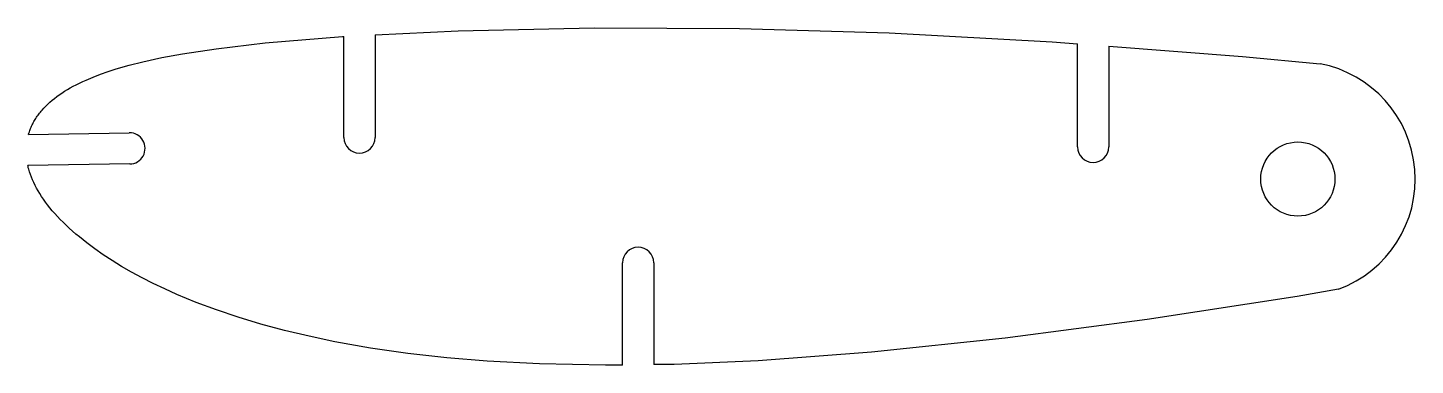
# Model space of a CAD drawing. Extents: x -51.7 to 20.5, y -8.7 to 8.8.
import ezdxf

# ---------------------------------------------------------------- set-up
doc = ezdxf.new("R2010")
doc.units = 0
doc.header["$MEASUREMENT"] = 0
doc.layers.add('VISIBLE', color=7, linetype='CONTINUOUS')

msp = doc.modelspace()

# ---------------------------------------------------------------- linework, layer by layer
at = {"layer": 'VISIBLE'}
for p, q in [((-29.266, 8.653), (-22.175, 8.805)), ((-22.175, 8.805), (-14.614, 8.767)), ((-14.614, 8.767), (-6.841, 8.533)), ((-41.857, 7.717), (-39.293, 8.018)), ((-39.293, 8.018), (-35.279, 8.35)), ((-35.279, 8.35), (-35.205, 8.354)), ((-35.205, 3.096), (-35.205, 8.354)), ((-33.585, 8.435), (-29.266, 8.653)), ((-33.585, 8.435), (-33.585, 3.096)), ((-6.841, 8.533), (1.638, 8.073)), ((1.638, 8.073), (2.966, 7.972)), ((2.966, 2.607), (2.966, 7.972)), ((-45.673, 7.034), (-44.669, 7.253)), ((-44.669, 7.253), (-43.596, 7.452)), ((-43.596, 7.452), (-41.857, 7.717)), ((4.586, 7.848), (11.541, 7.316)), ((4.586, 7.848), (4.586, 2.607)), ((11.541, 7.316), (15.585, 6.934)), ((-47.868, 6.389), (-47.466, 6.53)), ((-47.466, 6.53), (-47.045, 6.665)), ((-47.045, 6.665), (-46.378, 6.856)), ((-46.378, 6.856), (-45.673, 7.034)), ((-49.286, 5.762), (-49.126, 5.846)), ((-49.126, 5.846), (-48.961, 5.929)), ((-48.961, 5.929), (-48.791, 6.009)), ((-48.791, 6.009), (-48.617, 6.088)), ((-48.617, 6.088), (-48.252, 6.242)), ((-48.252, 6.242), (-47.868, 6.389)), ((-50.386, 5.033), (-50.266, 5.13)), ((-50.266, 5.13), (-50.141, 5.225)), ((-50.141, 5.225), (-50.011, 5.318)), ((-50.011, 5.318), (-49.876, 5.41)), ((-49.876, 5.41), (-49.737, 5.501)), ((-49.737, 5.501), (-49.591, 5.589)), ((-49.591, 5.589), (-49.441, 5.677)), ((-49.441, 5.677), (-49.286, 5.762)), ((-51.079, 4.312), (-51.038, 4.367)), ((-51.038, 4.367), (-50.996, 4.42)), ((-50.996, 4.42), (-50.952, 4.473)), ((-50.952, 4.473), (-50.908, 4.525)), ((-50.908, 4.525), (-50.813, 4.63)), ((-50.813, 4.63), (-50.714, 4.733)), ((-50.714, 4.733), (-50.61, 4.835)), ((-50.61, 4.835), (-50.5, 4.935)), ((-50.5, 4.935), (-50.386, 5.033)), ((-51.502, 3.574), (-51.477, 3.633)), ((-51.477, 3.633), (-51.45, 3.692)), ((-51.45, 3.692), (-51.423, 3.751)), ((-51.423, 3.751), (-51.394, 3.809)), ((-51.394, 3.809), (-51.364, 3.866)), ((-51.364, 3.866), (-51.333, 3.924)), ((-51.333, 3.924), (-51.3, 3.98)), ((-51.3, 3.98), (-51.267, 4.037)), ((-51.267, 4.037), (-51.232, 4.093)), ((-51.232, 4.093), (-51.196, 4.148)), ((-51.196, 4.148), (-51.158, 4.203)), ((-51.158, 4.203), (-51.119, 4.258)), ((-51.119, 4.258), (-51.079, 4.312)), ((-51.61, 3.263), (-46.37, 3.341)), ((-51.61, 3.263), (-51.608, 3.271)), ((-51.608, 3.271), (-51.589, 3.332)), ((-51.589, 3.332), (-51.569, 3.393)), ((-51.569, 3.393), (-51.548, 3.454)), ((-51.548, 3.454), (-51.525, 3.514)), ((-51.525, 3.514), (-51.502, 3.574)), ((-46.346, 1.721), (-51.653, 1.642)), ((-51.64, 1.586), (-51.653, 1.642)), ((-51.623, 1.518), (-51.64, 1.586)), ((-51.605, 1.45), (-51.623, 1.518)), ((-51.585, 1.381), (-51.605, 1.45)), ((-51.564, 1.314), (-51.585, 1.381)), ((-51.517, 1.174), (-51.564, 1.314)), ((-51.465, 1.035), (-51.517, 1.174)), ((-51.407, 0.895), (-51.465, 1.035)), ((-51.343, 0.754), (-51.407, 0.895)), ((-51.274, 0.611), (-51.343, 0.754)), ((-51.198, 0.468), (-51.274, 0.611)), ((-51.117, 0.324), (-51.198, 0.468)), ((-51.029, 0.179), (-51.117, 0.324)), ((-50.936, 0.033), (-51.029, 0.179)), ((-50.836, -0.114), (-50.936, 0.033)), ((-50.731, -0.261), (-50.836, -0.114)), ((-50.619, -0.41), (-50.731, -0.261)), ((-50.501, -0.559), (-50.619, -0.41)), ((-50.376, -0.708), (-50.501, -0.559)), ((-50.246, -0.858), (-50.376, -0.708)), ((-50.109, -1.009), (-50.246, -0.858)), ((-49.965, -1.161), (-50.109, -1.009)), ((-49.815, -1.312), (-49.965, -1.161)), ((-49.659, -1.464), (-49.815, -1.312)), ((-49.496, -1.617), (-49.659, -1.464)), ((-49.327, -1.77), (-49.496, -1.617)), ((-49.151, -1.923), (-49.327, -1.77)), ((-48.969, -2.075), (-49.151, -1.923)), ((-48.583, -2.383), (-48.969, -2.075)), ((-48.171, -2.689), (-48.583, -2.383)), ((-47.732, -2.995), (-48.171, -2.689)), ((-47.266, -3.299), (-47.732, -2.995)), ((-46.772, -3.602), (-47.266, -3.299)), ((-46.251, -3.902), (-46.772, -3.602)), ((-20.706, -8.732), (-20.706, -3.417)), ((-19.086, -3.417), (-19.086, -8.712)), ((-45.702, -4.198), (-46.251, -3.902)), ((-45.125, -4.491), (-45.702, -4.198)), ((-44.521, -4.779), (-45.125, -4.491)), ((-43.889, -5.061), (-44.521, -4.779)), ((16.548, -4.79), (14.387, -5.173)), ((-42.889, -5.473), (-43.889, -5.061)), ((-41.83, -5.869), (-42.889, -5.473)), ((14.387, -5.173), (6.592, -6.373)), ((-40.711, -6.245), (-41.83, -5.869)), ((-39.534, -6.6), (-40.711, -6.245)), ((6.592, -6.373), (-0.791, -7.339)), ((-38.302, -6.932), (-39.534, -6.6)), ((-37.016, -7.239), (-38.302, -6.932)), ((-35.68, -7.519), (-37.016, -7.239)), ((-33.82, -7.85), (-35.68, -7.519)), ((-31.876, -8.129), (-33.82, -7.85)), ((-0.791, -7.339), (-7.749, -8.069)), ((-29.852, -8.357), (-31.876, -8.129)), ((-27.752, -8.532), (-29.852, -8.357)), ((-25.023, -8.677), (-27.752, -8.532)), ((-13.658, -8.51), (-18.022, -8.698)), ((-7.749, -8.069), (-13.658, -8.51)), ((-21.6, -8.744), (-25.023, -8.677)), ((-20.706, -8.732), (-21.6, -8.744)), ((-18.022, -8.698), (-19.086, -8.712))]:
    msp.add_line(p, q, dxfattribs=at)
msp.add_circle((14.43, 0.938), 1.929, dxfattribs=at)
for centre, radius, start, end in [((14.43, 0.938), 6.107, 290.29554, 79.09828), ((-46.358, 2.531), 0.81, 270.85148, 90.85169), ((-34.395, 3.096), 0.81, 180, 0), ((3.776, 2.607), 0.81, 180, 0), ((-19.896, -3.417), 0.81, 0, 180)]:
    msp.add_arc(centre, radius, start, end, dxfattribs=at)

doc.saveas('drawing.dxf')
